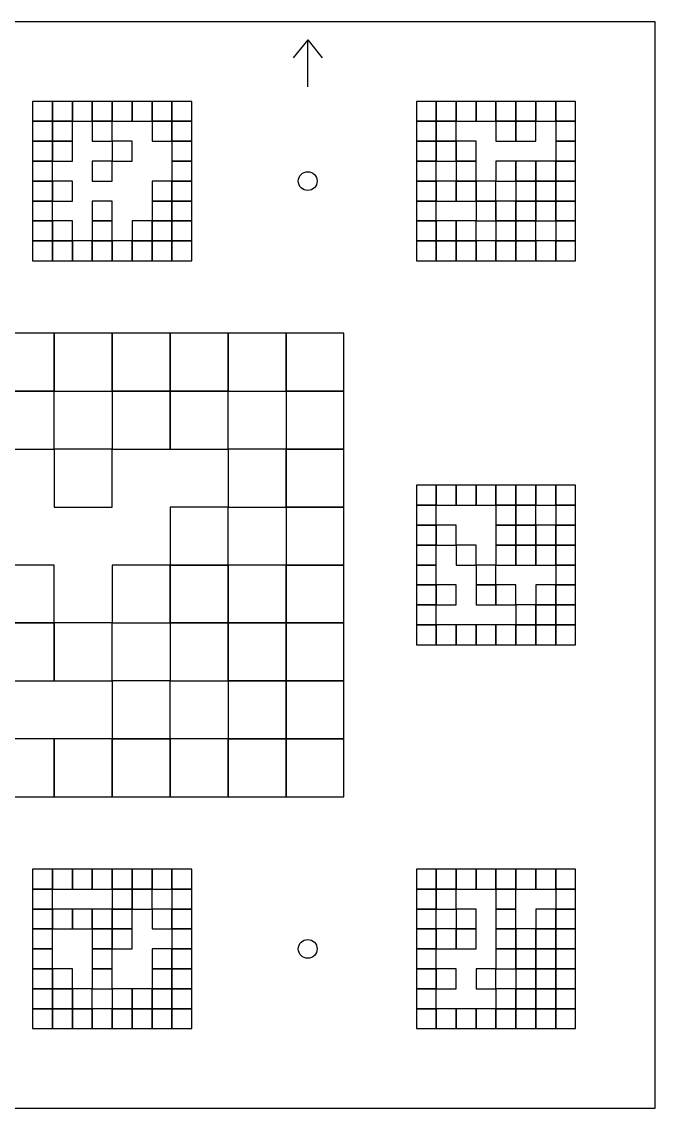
# Model space of a CAD drawing. Extents: x 0 to 1260, y 0 to 1580.
# Drawn here: x 445 to 620, y 960 to 1260 of the extents above; entities that cross this region are included whole.
import ezdxf

# ---------------------------------------------------------------- set-up
doc = ezdxf.new("R2010")
doc.units = 0
for name, color, linetype in [('BLACK_POCKET', 7, 'CONTINUOUS'), ('CUT', 7, 'CONTINUOUS'), ('MOUNT_HOLE', 6, 'CONTINUOUS'), ('ORIENTATION', 7, 'CONTINUOUS')]:
    doc.layers.add(name, color=color, linetype=linetype)

msp = doc.modelspace()

# ---------------------------------------------------------------- linework, layer by layer
at = {"layer": 'BLACK_POCKET'}
for p, q in [((453.5, 1238), (448, 1238)), ((448, 1238), (448, 1232.5)), ((453.5, 1232.5), (453.5, 1238)), ((459, 1238), (453.5, 1238)), ((453.5, 1238), (453.5, 1232.5)), ((459, 1232.5), (459, 1238)), ((464.5, 1238), (459, 1238)), ((459, 1238), (459, 1232.5)), ((464.5, 1232.5), (464.5, 1238)), ((470, 1238), (464.5, 1238)), ((464.5, 1238), (464.5, 1232.5)), ((470, 1232.5), (470, 1238)), ((475.5, 1238), (470, 1238)), ((470, 1238), (470, 1232.5)), ((475.5, 1232.5), (475.5, 1238)), ((481, 1238), (475.5, 1238)), ((475.5, 1238), (475.5, 1232.5)), ((481, 1232.5), (481, 1238)), ((486.5, 1238), (481, 1238)), ((481, 1238), (481, 1232.5)), ((486.5, 1232.5), (486.5, 1238)), ((492, 1238), (486.5, 1238)), ((486.5, 1238), (486.5, 1232.5)), ((492, 1232.5), (492, 1238)), ((559.5, 1238), (554, 1238)), ((554, 1238), (554, 1232.5)), ((559.5, 1232.5), (559.5, 1238)), ((565, 1238), (559.5, 1238)), ((559.5, 1238), (559.5, 1232.5)), ((565, 1232.5), (565, 1238)), ((570.5, 1238), (565, 1238)), ((565, 1238), (565, 1232.5)), ((570.5, 1232.5), (570.5, 1238)), ((576, 1238), (570.5, 1238)), ((570.5, 1238), (570.5, 1232.5)), ((576, 1232.5), (576, 1238)), ((581.5, 1238), (576, 1238)), ((576, 1238), (576, 1232.5)), ((581.5, 1232.5), (581.5, 1238)), ((587, 1238), (581.5, 1238)), ((581.5, 1238), (581.5, 1232.5)), ((587, 1232.5), (587, 1238)), ((592.5, 1238), (587, 1238)), ((587, 1238), (587, 1232.5)), ((592.5, 1232.5), (592.5, 1238)), ((598, 1238), (592.5, 1238)), ((592.5, 1238), (592.5, 1232.5)), ((598, 1232.5), (598, 1238)), ((448, 1232.5), (453.5, 1232.5)), ((453.5, 1232.5), (448, 1232.5)), ((448, 1232.5), (448, 1227)), ((453.5, 1232.5), (459, 1232.5)), ((453.5, 1227), (453.5, 1232.5)), ((459, 1232.5), (453.5, 1232.5)), ((453.5, 1232.5), (453.5, 1227)), ((459, 1232.5), (464.5, 1232.5)), ((459, 1227), (459, 1232.5)), ((464.5, 1232.5), (470, 1232.5)), ((470, 1232.5), (464.5, 1232.5)), ((464.5, 1232.5), (464.5, 1227)), ((470, 1232.5), (475.5, 1232.5)), ((470, 1227), (470, 1232.5)), ((475.5, 1232.5), (481, 1232.5)), ((481, 1232.5), (486.5, 1232.5)), ((486.5, 1232.5), (481, 1232.5)), ((481, 1232.5), (481, 1227)), ((486.5, 1232.5), (492, 1232.5)), ((486.5, 1227), (486.5, 1232.5)), ((492, 1232.5), (486.5, 1232.5)), ((486.5, 1232.5), (486.5, 1227)), ((492, 1227), (492, 1232.5)), ((554, 1232.5), (559.5, 1232.5)), ((559.5, 1232.5), (554, 1232.5)), ((554, 1232.5), (554, 1227)), ((559.5, 1232.5), (565, 1232.5)), ((559.5, 1227), (559.5, 1232.5)), ((565, 1232.5), (559.5, 1232.5)), ((559.5, 1232.5), (559.5, 1227)), ((565, 1232.5), (570.5, 1232.5)), ((565, 1227), (565, 1232.5)), ((570.5, 1232.5), (576, 1232.5)), ((576, 1232.5), (581.5, 1232.5)), ((581.5, 1232.5), (576, 1232.5)), ((576, 1232.5), (576, 1227)), ((581.5, 1232.5), (587, 1232.5)), ((581.5, 1227), (581.5, 1232.5)), ((587, 1232.5), (581.5, 1232.5)), ((581.5, 1232.5), (581.5, 1227)), ((587, 1232.5), (592.5, 1232.5)), ((587, 1227), (587, 1232.5)), ((592.5, 1232.5), (598, 1232.5)), ((598, 1232.5), (592.5, 1232.5)), ((592.5, 1232.5), (592.5, 1227)), ((598, 1227), (598, 1232.5)), ((448, 1227), (453.5, 1227)), ((453.5, 1227), (448, 1227)), ((448, 1227), (448, 1221.5)), ((453.5, 1227), (459, 1227)), ((453.5, 1221.5), (453.5, 1227)), ((459, 1227), (453.5, 1227)), ((453.5, 1227), (453.5, 1221.5)), ((459, 1221.5), (459, 1227)), ((464.5, 1227), (470, 1227)), ((475.5, 1227), (470, 1227)), ((470, 1227), (470, 1221.5)), ((475.5, 1221.5), (475.5, 1227)), ((481, 1227), (486.5, 1227)), ((486.5, 1227), (492, 1227)), ((492, 1227), (486.5, 1227)), ((486.5, 1227), (486.5, 1221.5)), ((492, 1221.5), (492, 1227)), ((554, 1227), (559.5, 1227)), ((559.5, 1227), (554, 1227)), ((554, 1227), (554, 1221.5)), ((559.5, 1227), (565, 1227)), ((559.5, 1221.5), (559.5, 1227)), ((565, 1227), (559.5, 1227)), ((559.5, 1227), (559.5, 1221.5)), ((565, 1221.5), (565, 1227)), ((570.5, 1227), (565, 1227)), ((565, 1227), (565, 1221.5)), ((570.5, 1221.5), (570.5, 1227)), ((576, 1227), (581.5, 1227)), ((581.5, 1227), (587, 1227)), ((592.5, 1227), (598, 1227)), ((598, 1227), (592.5, 1227)), ((592.5, 1227), (592.5, 1221.5)), ((598, 1221.5), (598, 1227)), ((448, 1221.5), (453.5, 1221.5)), ((453.5, 1221.5), (448, 1221.5)), ((448, 1221.5), (448, 1216)), ((453.5, 1221.5), (459, 1221.5)), ((453.5, 1216), (453.5, 1221.5)), ((470, 1221.5), (464.5, 1221.5)), ((464.5, 1221.5), (464.5, 1216)), ((470, 1221.5), (475.5, 1221.5)), ((470, 1216), (470, 1221.5)), ((486.5, 1221.5), (492, 1221.5)), ((492, 1221.5), (486.5, 1221.5)), ((486.5, 1221.5), (486.5, 1216)), ((492, 1216), (492, 1221.5)), ((554, 1221.5), (559.5, 1221.5)), ((559.5, 1221.5), (554, 1221.5)), ((554, 1221.5), (554, 1216)), ((559.5, 1221.5), (565, 1221.5)), ((559.5, 1216), (559.5, 1221.5)), ((565, 1221.5), (570.5, 1221.5)), ((570.5, 1221.5), (565, 1221.5)), ((565, 1221.5), (565, 1216)), ((570.5, 1216), (570.5, 1221.5)), ((581.5, 1221.5), (576, 1221.5)), ((576, 1221.5), (576, 1216)), ((581.5, 1216), (581.5, 1221.5)), ((587, 1221.5), (581.5, 1221.5)), ((581.5, 1221.5), (581.5, 1216)), ((587, 1216), (587, 1221.5)), ((592.5, 1221.5), (587, 1221.5)), ((587, 1221.5), (587, 1216)), ((592.5, 1221.5), (598, 1221.5)), ((592.5, 1216), (592.5, 1221.5)), ((598, 1221.5), (592.5, 1221.5)), ((592.5, 1221.5), (592.5, 1216)), ((598, 1216), (598, 1221.5)), ((448, 1216), (453.5, 1216)), ((453.5, 1216), (448, 1216)), ((448, 1216), (448, 1210.5)), ((453.5, 1210.5), (453.5, 1216)), ((459, 1216), (453.5, 1216)), ((453.5, 1216), (453.5, 1210.5)), ((459, 1210.5), (459, 1216)), ((464.5, 1216), (470, 1216)), ((486.5, 1216), (481, 1216)), ((481, 1216), (481, 1210.5)), ((486.5, 1216), (492, 1216)), ((486.5, 1210.5), (486.5, 1216)), ((492, 1216), (486.5, 1216)), ((486.5, 1216), (486.5, 1210.5)), ((492, 1210.5), (492, 1216)), ((554, 1216), (559.5, 1216)), ((559.5, 1216), (554, 1216)), ((554, 1216), (554, 1210.5)), ((559.5, 1210.5), (559.5, 1216)), ((565, 1216), (559.5, 1216)), ((559.5, 1216), (559.5, 1210.5)), ((565, 1216), (570.5, 1216)), ((565, 1210.5), (565, 1216)), ((570.5, 1216), (565, 1216)), ((565, 1216), (565, 1210.5)), ((570.5, 1210.5), (570.5, 1216)), ((576, 1216), (570.5, 1216)), ((570.5, 1216), (570.5, 1210.5)), ((576, 1216), (581.5, 1216)), ((576, 1210.5), (576, 1216)), ((581.5, 1216), (587, 1216)), ((587, 1216), (581.5, 1216)), ((581.5, 1216), (581.5, 1210.5)), ((587, 1216), (592.5, 1216)), ((587, 1210.5), (587, 1216)), ((592.5, 1216), (587, 1216)), ((587, 1216), (587, 1210.5)), ((592.5, 1216), (598, 1216)), ((592.5, 1210.5), (592.5, 1216)), ((598, 1216), (592.5, 1216)), ((592.5, 1216), (592.5, 1210.5)), ((598, 1210.5), (598, 1216)), ((448, 1210.5), (453.5, 1210.5)), ((453.5, 1210.5), (448, 1210.5)), ((448, 1210.5), (448, 1205)), ((453.5, 1210.5), (459, 1210.5)), ((453.5, 1205), (453.5, 1210.5)), ((470, 1210.5), (464.5, 1210.5)), ((464.5, 1210.5), (464.5, 1205)), ((470, 1205), (470, 1210.5)), ((481, 1210.5), (486.5, 1210.5)), ((486.5, 1210.5), (481, 1210.5)), ((481, 1210.5), (481, 1205)), ((486.5, 1210.5), (492, 1210.5)), ((486.5, 1205), (486.5, 1210.5)), ((492, 1210.5), (486.5, 1210.5)), ((486.5, 1210.5), (486.5, 1205)), ((492, 1205), (492, 1210.5)), ((554, 1210.5), (559.5, 1210.5)), ((559.5, 1210.5), (554, 1210.5)), ((554, 1210.5), (554, 1205)), ((559.5, 1210.5), (565, 1210.5)), ((559.5, 1205), (559.5, 1210.5)), ((565, 1210.5), (570.5, 1210.5)), ((570.5, 1210.5), (576, 1210.5)), ((576, 1210.5), (570.5, 1210.5)), ((570.5, 1210.5), (570.5, 1205)), ((576, 1205), (576, 1210.5)), ((581.5, 1210.5), (576, 1210.5)), ((576, 1210.5), (576, 1205)), ((581.5, 1210.5), (587, 1210.5)), ((581.5, 1205), (581.5, 1210.5)), ((587, 1210.5), (581.5, 1210.5)), ((581.5, 1210.5), (581.5, 1205)), ((587, 1210.5), (592.5, 1210.5)), ((587, 1205), (587, 1210.5)), ((592.5, 1210.5), (587, 1210.5)), ((587, 1210.5), (587, 1205)), ((592.5, 1210.5), (598, 1210.5)), ((592.5, 1205), (592.5, 1210.5)), ((598, 1210.5), (592.5, 1210.5)), ((592.5, 1210.5), (592.5, 1205)), ((598, 1205), (598, 1210.5)), ((448, 1205), (453.5, 1205)), ((453.5, 1205), (448, 1205)), ((448, 1205), (448, 1199.5)), ((453.5, 1199.5), (453.5, 1205)), ((459, 1205), (453.5, 1205)), ((453.5, 1205), (453.5, 1199.5)), ((459, 1199.5), (459, 1205)), ((464.5, 1205), (470, 1205)), ((470, 1205), (464.5, 1205)), ((464.5, 1205), (464.5, 1199.5)), ((470, 1199.5), (470, 1205)), ((481, 1205), (475.5, 1205)), ((475.5, 1205), (475.5, 1199.5)), ((481, 1205), (486.5, 1205)), ((481, 1199.5), (481, 1205)), ((486.5, 1205), (481, 1205)), ((481, 1205), (481, 1199.5)), ((486.5, 1205), (492, 1205)), ((486.5, 1199.5), (486.5, 1205)), ((492, 1205), (486.5, 1205)), ((486.5, 1205), (486.5, 1199.5)), ((492, 1199.5), (492, 1205)), ((554, 1205), (559.5, 1205)), ((559.5, 1205), (554, 1205)), ((554, 1205), (554, 1199.5)), ((559.5, 1199.5), (559.5, 1205)), ((565, 1205), (559.5, 1205)), ((559.5, 1205), (559.5, 1199.5)), ((565, 1199.5), (565, 1205)), ((570.5, 1205), (565, 1205)), ((565, 1205), (565, 1199.5)), ((570.5, 1205), (576, 1205)), ((570.5, 1199.5), (570.5, 1205)), ((576, 1205), (581.5, 1205)), ((581.5, 1205), (576, 1205)), ((576, 1205), (576, 1199.5)), ((581.5, 1205), (587, 1205)), ((581.5, 1199.5), (581.5, 1205)), ((587, 1205), (581.5, 1205)), ((581.5, 1205), (581.5, 1199.5)), ((587, 1205), (592.5, 1205)), ((587, 1199.5), (587, 1205)), ((592.5, 1205), (598, 1205)), ((598, 1205), (592.5, 1205)), ((592.5, 1205), (592.5, 1199.5)), ((598, 1199.5), (598, 1205)), ((448, 1199.5), (453.5, 1199.5)), ((453.5, 1199.5), (448, 1199.5)), ((448, 1199.5), (448, 1194)), ((453.5, 1199.5), (459, 1199.5)), ((453.5, 1194), (453.5, 1199.5)), ((459, 1199.5), (453.5, 1199.5)), ((453.5, 1199.5), (453.5, 1194)), ((459, 1194), (459, 1199.5)), ((464.5, 1199.5), (459, 1199.5)), ((459, 1199.5), (459, 1194)), ((464.5, 1199.5), (470, 1199.5)), ((464.5, 1194), (464.5, 1199.5)), ((470, 1199.5), (464.5, 1199.5)), ((464.5, 1199.5), (464.5, 1194)), ((470, 1194), (470, 1199.5)), ((475.5, 1199.5), (470, 1199.5)), ((470, 1199.5), (470, 1194)), ((475.5, 1199.5), (481, 1199.5)), ((475.5, 1194), (475.5, 1199.5)), ((481, 1199.5), (475.5, 1199.5)), ((475.5, 1199.5), (475.5, 1194)), ((481, 1199.5), (486.5, 1199.5)), ((481, 1194), (481, 1199.5)), ((486.5, 1199.5), (481, 1199.5)), ((481, 1199.5), (481, 1194)), ((486.5, 1199.5), (492, 1199.5)), ((486.5, 1194), (486.5, 1199.5)), ((492, 1199.5), (486.5, 1199.5)), ((486.5, 1199.5), (486.5, 1194)), ((492, 1194), (492, 1199.5)), ((554, 1199.5), (559.5, 1199.5)), ((559.5, 1199.5), (554, 1199.5)), ((554, 1199.5), (554, 1194)), ((559.5, 1199.5), (565, 1199.5)), ((559.5, 1194), (559.5, 1199.5)), ((565, 1199.5), (559.5, 1199.5)), ((559.5, 1199.5), (559.5, 1194)), ((565, 1199.5), (570.5, 1199.5)), ((565, 1194), (565, 1199.5)), ((570.5, 1199.5), (565, 1199.5)), ((565, 1199.5), (565, 1194)), ((570.5, 1194), (570.5, 1199.5)), ((576, 1199.5), (570.5, 1199.5)), ((570.5, 1199.5), (570.5, 1194)), ((576, 1199.5), (581.5, 1199.5)), ((576, 1194), (576, 1199.5)), ((581.5, 1199.5), (576, 1199.5)), ((576, 1199.5), (576, 1194)), ((581.5, 1199.5), (587, 1199.5)), ((581.5, 1194), (581.5, 1199.5)), ((587, 1199.5), (581.5, 1199.5)), ((581.5, 1199.5), (581.5, 1194)), ((587, 1194), (587, 1199.5)), ((592.5, 1199.5), (587, 1199.5)), ((587, 1199.5), (587, 1194)), ((592.5, 1199.5), (598, 1199.5)), ((592.5, 1194), (592.5, 1199.5)), ((598, 1199.5), (592.5, 1199.5)), ((592.5, 1199.5), (592.5, 1194)), ((598, 1194), (598, 1199.5)), ((448, 1194), (453.5, 1194)), ((453.5, 1194), (459, 1194)), ((459, 1194), (464.5, 1194)), ((464.5, 1194), (470, 1194)), ((470, 1194), (475.5, 1194)), ((475.5, 1194), (481, 1194)), ((481, 1194), (486.5, 1194)), ((486.5, 1194), (492, 1194)), ((554, 1194), (559.5, 1194)), ((559.5, 1194), (565, 1194)), ((565, 1194), (570.5, 1194)), ((570.5, 1194), (576, 1194)), ((576, 1194), (581.5, 1194)), ((581.5, 1194), (587, 1194)), ((587, 1194), (592.5, 1194)), ((592.5, 1194), (598, 1194)), ((454, 1174), (438, 1174)), ((454, 1158), (454, 1174)), ((470, 1174), (454, 1174)), ((454, 1174), (454, 1158)), ((470, 1158), (470, 1174)), ((486, 1174), (470, 1174)), ((470, 1174), (470, 1158)), ((486, 1158), (486, 1174)), ((502, 1174), (486, 1174)), ((486, 1174), (486, 1158)), ((502, 1158), (502, 1174)), ((518, 1174), (502, 1174)), ((502, 1174), (502, 1158)), ((518, 1158), (518, 1174)), ((534, 1174), (518, 1174)), ((518, 1174), (518, 1158)), ((534, 1158), (534, 1174)), ((438, 1158), (454, 1158)), ((454, 1158), (438, 1158)), ((454, 1158), (470, 1158)), ((454, 1142), (454, 1158)), ((470, 1158), (486, 1158)), ((486, 1158), (470, 1158)), ((470, 1158), (470, 1142)), ((486, 1158), (502, 1158)), ((486, 1142), (486, 1158)), ((502, 1158), (486, 1158)), ((486, 1158), (486, 1142)), ((502, 1158), (518, 1158)), ((502, 1142), (502, 1158)), ((518, 1158), (534, 1158)), ((534, 1158), (518, 1158)), ((518, 1158), (518, 1142)), ((534, 1142), (534, 1158)), ((438, 1142), (454, 1142)), ((470, 1142), (454, 1142)), ((454, 1142), (454, 1126)), ((470, 1142), (486, 1142)), ((470, 1126), (470, 1142)), ((486, 1142), (502, 1142)), ((518, 1142), (502, 1142)), ((502, 1142), (502, 1126)), ((518, 1142), (534, 1142)), ((518, 1126), (518, 1142)), ((534, 1142), (518, 1142)), ((518, 1142), (518, 1126)), ((534, 1126), (534, 1142)), ((559.5, 1132), (554, 1132)), ((554, 1132), (554, 1126.5)), ((559.5, 1126.5), (559.5, 1132)), ((565, 1132), (559.5, 1132)), ((559.5, 1132), (559.5, 1126.5)), ((565, 1126.5), (565, 1132)), ((570.5, 1132), (565, 1132)), ((565, 1132), (565, 1126.5)), ((570.5, 1126.5), (570.5, 1132)), ((576, 1132), (570.5, 1132)), ((570.5, 1132), (570.5, 1126.5)), ((576, 1126.5), (576, 1132)), ((581.5, 1132), (576, 1132)), ((576, 1132), (576, 1126.5)), ((581.5, 1126.5), (581.5, 1132)), ((587, 1132), (581.5, 1132)), ((581.5, 1132), (581.5, 1126.5)), ((587, 1126.5), (587, 1132)), ((592.5, 1132), (587, 1132)), ((587, 1132), (587, 1126.5)), ((592.5, 1126.5), (592.5, 1132)), ((598, 1132), (592.5, 1132)), ((592.5, 1132), (592.5, 1126.5)), ((598, 1126.5), (598, 1132)), ((454, 1126), (470, 1126)), ((502, 1126), (486, 1126)), ((486, 1126), (486, 1110)), ((502, 1126), (518, 1126)), ((502, 1110), (502, 1126)), ((518, 1126), (534, 1126)), ((534, 1126), (518, 1126)), ((518, 1126), (518, 1110)), ((534, 1110), (534, 1126)), ((554, 1126.5), (559.5, 1126.5)), ((559.5, 1126.5), (554, 1126.5)), ((554, 1126.5), (554, 1121)), ((559.5, 1126.5), (565, 1126.5)), ((559.5, 1121), (559.5, 1126.5)), ((565, 1126.5), (570.5, 1126.5)), ((570.5, 1126.5), (576, 1126.5)), ((576, 1126.5), (581.5, 1126.5)), ((581.5, 1126.5), (576, 1126.5)), ((576, 1126.5), (576, 1121)), ((581.5, 1126.5), (587, 1126.5)), ((581.5, 1121), (581.5, 1126.5)), ((587, 1126.5), (581.5, 1126.5)), ((581.5, 1126.5), (581.5, 1121)), ((587, 1126.5), (592.5, 1126.5)), ((587, 1121), (587, 1126.5)), ((592.5, 1126.5), (598, 1126.5)), ((598, 1126.5), (592.5, 1126.5)), ((592.5, 1126.5), (592.5, 1121)), ((598, 1121), (598, 1126.5)), ((554, 1121), (559.5, 1121)), ((559.5, 1121), (554, 1121)), ((554, 1121), (554, 1115.5)), ((559.5, 1115.5), (559.5, 1121)), ((565, 1121), (559.5, 1121)), ((559.5, 1121), (559.5, 1115.5)), ((565, 1115.5), (565, 1121)), ((576, 1121), (581.5, 1121)), ((581.5, 1121), (576, 1121)), ((576, 1121), (576, 1115.5)), ((581.5, 1121), (587, 1121)), ((581.5, 1115.5), (581.5, 1121)), ((587, 1121), (581.5, 1121)), ((581.5, 1121), (581.5, 1115.5)), ((587, 1115.5), (587, 1121)), ((592.5, 1121), (587, 1121)), ((587, 1121), (587, 1115.5)), ((592.5, 1121), (598, 1121)), ((592.5, 1115.5), (592.5, 1121)), ((598, 1121), (592.5, 1121)), ((592.5, 1121), (592.5, 1115.5)), ((598, 1115.5), (598, 1121)), ((554, 1115.5), (559.5, 1115.5)), ((559.5, 1115.5), (554, 1115.5)), ((554, 1115.5), (554, 1110)), ((559.5, 1115.5), (565, 1115.5)), ((559.5, 1110), (559.5, 1115.5)), ((570.5, 1115.5), (565, 1115.5)), ((565, 1115.5), (565, 1110)), ((570.5, 1110), (570.5, 1115.5)), ((576, 1115.5), (581.5, 1115.5)), ((581.5, 1115.5), (576, 1115.5)), ((576, 1115.5), (576, 1110)), ((581.5, 1115.5), (587, 1115.5)), ((581.5, 1110), (581.5, 1115.5)), ((587, 1115.5), (581.5, 1115.5)), ((581.5, 1115.5), (581.5, 1110)), ((587, 1115.5), (592.5, 1115.5)), ((587, 1110), (587, 1115.5)), ((592.5, 1115.5), (587, 1115.5)), ((587, 1115.5), (587, 1110)), ((592.5, 1115.5), (598, 1115.5)), ((592.5, 1110), (592.5, 1115.5)), ((598, 1115.5), (592.5, 1115.5)), ((592.5, 1115.5), (592.5, 1110)), ((598, 1110), (598, 1115.5)), ((454, 1110), (438, 1110)), ((454, 1094), (454, 1110)), ((486, 1110), (470, 1110)), ((470, 1110), (470, 1094)), ((486, 1110), (502, 1110)), ((486, 1094), (486, 1110)), ((502, 1110), (486, 1110)), ((486, 1110), (486, 1094)), ((502, 1094), (502, 1110)), ((518, 1110), (502, 1110)), ((502, 1110), (502, 1094)), ((518, 1110), (534, 1110)), ((518, 1094), (518, 1110)), ((534, 1110), (518, 1110)), ((518, 1110), (518, 1094)), ((534, 1094), (534, 1110)), ((554, 1110), (559.5, 1110)), ((559.5, 1110), (554, 1110)), ((554, 1110), (554, 1104.5)), ((559.5, 1104.5), (559.5, 1110)), ((565, 1110), (570.5, 1110)), ((576, 1110), (570.5, 1110)), ((570.5, 1110), (570.5, 1104.5)), ((576, 1110), (581.5, 1110)), ((576, 1104.5), (576, 1110)), ((581.5, 1110), (587, 1110)), ((587, 1110), (592.5, 1110)), ((592.5, 1110), (598, 1110)), ((598, 1110), (592.5, 1110)), ((592.5, 1110), (592.5, 1104.5)), ((598, 1104.5), (598, 1110)), ((554, 1104.5), (559.5, 1104.5)), ((559.5, 1104.5), (554, 1104.5)), ((554, 1104.5), (554, 1099)), ((559.5, 1099), (559.5, 1104.5)), ((565, 1104.5), (559.5, 1104.5)), ((559.5, 1104.5), (559.5, 1099)), ((565, 1099), (565, 1104.5)), ((570.5, 1104.5), (576, 1104.5)), ((576, 1104.5), (570.5, 1104.5)), ((570.5, 1104.5), (570.5, 1099)), ((576, 1099), (576, 1104.5)), ((581.5, 1104.5), (576, 1104.5)), ((576, 1104.5), (576, 1099)), ((581.5, 1099), (581.5, 1104.5)), ((592.5, 1104.5), (587, 1104.5)), ((587, 1104.5), (587, 1099)), ((592.5, 1104.5), (598, 1104.5)), ((592.5, 1099), (592.5, 1104.5)), ((598, 1104.5), (592.5, 1104.5)), ((592.5, 1104.5), (592.5, 1099)), ((598, 1099), (598, 1104.5)), ((554, 1099), (559.5, 1099)), ((559.5, 1099), (554, 1099)), ((554, 1099), (554, 1093.5)), ((559.5, 1099), (565, 1099)), ((559.5, 1093.5), (559.5, 1099)), ((570.5, 1099), (576, 1099)), ((576, 1099), (581.5, 1099)), ((587, 1099), (581.5, 1099)), ((581.5, 1099), (581.5, 1093.5)), ((587, 1099), (592.5, 1099)), ((587, 1093.5), (587, 1099)), ((592.5, 1099), (587, 1099)), ((587, 1099), (587, 1093.5)), ((592.5, 1099), (598, 1099)), ((592.5, 1093.5), (592.5, 1099)), ((598, 1099), (592.5, 1099)), ((592.5, 1099), (592.5, 1093.5)), ((598, 1093.5), (598, 1099)), ((438, 1094), (454, 1094)), ((454, 1094), (438, 1094)), ((454, 1078), (454, 1094)), ((470, 1094), (454, 1094)), ((454, 1094), (454, 1078)), ((470, 1094), (486, 1094)), ((470, 1078), (470, 1094)), ((486, 1094), (502, 1094)), ((502, 1094), (486, 1094)), ((486, 1094), (486, 1078)), ((502, 1094), (518, 1094)), ((502, 1078), (502, 1094)), ((518, 1094), (502, 1094)), ((502, 1094), (502, 1078)), ((518, 1094), (534, 1094)), ((518, 1078), (518, 1094)), ((534, 1094), (518, 1094)), ((518, 1094), (518, 1078)), ((534, 1078), (534, 1094)), ((554, 1093.5), (559.5, 1093.5)), ((559.5, 1093.5), (554, 1093.5)), ((554, 1093.5), (554, 1088)), ((559.5, 1088), (559.5, 1093.5)), ((565, 1093.5), (559.5, 1093.5)), ((559.5, 1093.5), (559.5, 1088)), ((565, 1088), (565, 1093.5)), ((570.5, 1093.5), (565, 1093.5)), ((565, 1093.5), (565, 1088)), ((570.5, 1088), (570.5, 1093.5)), ((576, 1093.5), (570.5, 1093.5)), ((570.5, 1093.5), (570.5, 1088)), ((576, 1088), (576, 1093.5)), ((581.5, 1093.5), (576, 1093.5)), ((576, 1093.5), (576, 1088)), ((581.5, 1093.5), (587, 1093.5)), ((581.5, 1088), (581.5, 1093.5)), ((587, 1093.5), (581.5, 1093.5)), ((581.5, 1093.5), (581.5, 1088)), ((587, 1093.5), (592.5, 1093.5)), ((587, 1088), (587, 1093.5)), ((592.5, 1093.5), (587, 1093.5)), ((587, 1093.5), (587, 1088)), ((592.5, 1093.5), (598, 1093.5)), ((592.5, 1088), (592.5, 1093.5)), ((598, 1093.5), (592.5, 1093.5)), ((592.5, 1093.5), (592.5, 1088)), ((598, 1088), (598, 1093.5)), ((554, 1088), (559.5, 1088)), ((559.5, 1088), (565, 1088)), ((565, 1088), (570.5, 1088)), ((570.5, 1088), (576, 1088)), ((576, 1088), (581.5, 1088)), ((581.5, 1088), (587, 1088)), ((587, 1088), (592.5, 1088)), ((592.5, 1088), (598, 1088)), ((438, 1078), (454, 1078)), ((454, 1078), (470, 1078)), ((486, 1078), (470, 1078)), ((470, 1078), (470, 1062)), ((486, 1078), (502, 1078)), ((486, 1062), (486, 1078)), ((502, 1078), (518, 1078)), ((518, 1078), (502, 1078)), ((502, 1078), (502, 1062)), ((518, 1078), (534, 1078)), ((518, 1062), (518, 1078)), ((534, 1078), (518, 1078)), ((518, 1078), (518, 1062)), ((534, 1062), (534, 1078)), ((454, 1062), (438, 1062)), ((454, 1046), (454, 1062)), ((470, 1062), (454, 1062)), ((454, 1062), (454, 1046)), ((470, 1062), (486, 1062)), ((470, 1046), (470, 1062)), ((486, 1062), (470, 1062)), ((470, 1062), (470, 1046)), ((486, 1046), (486, 1062)), ((502, 1062), (486, 1062)), ((486, 1062), (486, 1046)), ((502, 1062), (518, 1062)), ((502, 1046), (502, 1062)), ((518, 1062), (502, 1062)), ((502, 1062), (502, 1046)), ((518, 1062), (534, 1062)), ((518, 1046), (518, 1062)), ((534, 1062), (518, 1062)), ((518, 1062), (518, 1046)), ((534, 1046), (534, 1062)), ((438, 1046), (454, 1046)), ((454, 1046), (470, 1046)), ((470, 1046), (486, 1046)), ((486, 1046), (502, 1046)), ((502, 1046), (518, 1046)), ((518, 1046), (534, 1046)), ((453.5, 1026), (448, 1026)), ((448, 1026), (448, 1020.5)), ((453.5, 1020.5), (453.5, 1026)), ((459, 1026), (453.5, 1026)), ((453.5, 1026), (453.5, 1020.5)), ((459, 1020.5), (459, 1026)), ((464.5, 1026), (459, 1026)), ((459, 1026), (459, 1020.5)), ((464.5, 1020.5), (464.5, 1026)), ((470, 1026), (464.5, 1026)), ((464.5, 1026), (464.5, 1020.5)), ((470, 1020.5), (470, 1026)), ((475.5, 1026), (470, 1026)), ((470, 1026), (470, 1020.5)), ((475.5, 1020.5), (475.5, 1026)), ((481, 1026), (475.5, 1026)), ((475.5, 1026), (475.5, 1020.5)), ((481, 1020.5), (481, 1026)), ((486.5, 1026), (481, 1026)), ((481, 1026), (481, 1020.5)), ((486.5, 1020.5), (486.5, 1026)), ((492, 1026), (486.5, 1026)), ((486.5, 1026), (486.5, 1020.5)), ((492, 1020.5), (492, 1026)), ((559.5, 1026), (554, 1026)), ((554, 1026), (554, 1020.5)), ((559.5, 1020.5), (559.5, 1026)), ((565, 1026), (559.5, 1026)), ((559.5, 1026), (559.5, 1020.5)), ((565, 1020.5), (565, 1026)), ((570.5, 1026), (565, 1026)), ((565, 1026), (565, 1020.5)), ((570.5, 1020.5), (570.5, 1026)), ((576, 1026), (570.5, 1026)), ((570.5, 1026), (570.5, 1020.5)), ((576, 1020.5), (576, 1026)), ((581.5, 1026), (576, 1026)), ((576, 1026), (576, 1020.5)), ((581.5, 1020.5), (581.5, 1026)), ((587, 1026), (581.5, 1026)), ((581.5, 1026), (581.5, 1020.5)), ((587, 1020.5), (587, 1026)), ((592.5, 1026), (587, 1026)), ((587, 1026), (587, 1020.5)), ((592.5, 1020.5), (592.5, 1026)), ((598, 1026), (592.5, 1026)), ((592.5, 1026), (592.5, 1020.5)), ((598, 1020.5), (598, 1026)), ((448, 1020.5), (453.5, 1020.5)), ((453.5, 1020.5), (448, 1020.5)), ((448, 1020.5), (448, 1015)), ((453.5, 1020.5), (459, 1020.5)), ((453.5, 1015), (453.5, 1020.5)), ((459, 1020.5), (464.5, 1020.5)), ((464.5, 1020.5), (470, 1020.5)), ((470, 1020.5), (475.5, 1020.5)), ((475.5, 1020.5), (470, 1020.5)), ((470, 1020.5), (470, 1015)), ((475.5, 1020.5), (481, 1020.5)), ((475.5, 1015), (475.5, 1020.5)), ((481, 1020.5), (475.5, 1020.5)), ((475.5, 1020.5), (475.5, 1015)), ((481, 1020.5), (486.5, 1020.5)), ((481, 1015), (481, 1020.5)), ((486.5, 1020.5), (492, 1020.5)), ((492, 1020.5), (486.5, 1020.5)), ((486.5, 1020.5), (486.5, 1015)), ((492, 1015), (492, 1020.5)), ((554, 1020.5), (559.5, 1020.5)), ((559.5, 1020.5), (554, 1020.5)), ((554, 1020.5), (554, 1015)), ((559.5, 1020.5), (565, 1020.5)), ((559.5, 1015), (559.5, 1020.5)), ((565, 1020.5), (559.5, 1020.5)), ((559.5, 1020.5), (559.5, 1015)), ((565, 1020.5), (570.5, 1020.5)), ((565, 1015), (565, 1020.5)), ((570.5, 1020.5), (576, 1020.5)), ((576, 1020.5), (581.5, 1020.5)), ((581.5, 1020.5), (576, 1020.5)), ((576, 1020.5), (576, 1015)), ((581.5, 1020.5), (587, 1020.5)), ((581.5, 1015), (581.5, 1020.5)), ((587, 1020.5), (592.5, 1020.5)), ((592.5, 1020.5), (598, 1020.5)), ((598, 1020.5), (592.5, 1020.5)), ((592.5, 1020.5), (592.5, 1015)), ((598, 1015), (598, 1020.5)), ((448, 1015), (453.5, 1015)), ((453.5, 1015), (448, 1015)), ((448, 1015), (448, 1009.5)), ((453.5, 1009.5), (453.5, 1015)), ((459, 1015), (453.5, 1015)), ((453.5, 1015), (453.5, 1009.5)), ((459, 1009.5), (459, 1015)), ((464.5, 1015), (459, 1015)), ((459, 1015), (459, 1009.5)), ((464.5, 1009.5), (464.5, 1015)), ((470, 1015), (464.5, 1015)), ((464.5, 1015), (464.5, 1009.5)), ((470, 1015), (475.5, 1015)), ((470, 1009.5), (470, 1015)), ((475.5, 1015), (470, 1015)), ((470, 1015), (470, 1009.5)), ((475.5, 1015), (481, 1015)), ((475.5, 1009.5), (475.5, 1015)), ((486.5, 1015), (481, 1015)), ((481, 1015), (481, 1009.5)), ((486.5, 1015), (492, 1015)), ((486.5, 1009.5), (486.5, 1015)), ((492, 1015), (486.5, 1015)), ((486.5, 1015), (486.5, 1009.5)), ((492, 1009.5), (492, 1015)), ((554, 1015), (559.5, 1015)), ((559.5, 1015), (554, 1015)), ((554, 1015), (554, 1009.5)), ((559.5, 1015), (565, 1015)), ((559.5, 1009.5), (559.5, 1015)), ((570.5, 1015), (565, 1015)), ((565, 1015), (565, 1009.5)), ((570.5, 1009.5), (570.5, 1015)), ((576, 1015), (581.5, 1015)), ((581.5, 1015), (576, 1015)), ((576, 1015), (576, 1009.5)), ((581.5, 1009.5), (581.5, 1015)), ((592.5, 1015), (587, 1015)), ((587, 1015), (587, 1009.5)), ((592.5, 1015), (598, 1015)), ((592.5, 1009.5), (592.5, 1015)), ((598, 1015), (592.5, 1015)), ((592.5, 1015), (592.5, 1009.5)), ((598, 1009.5), (598, 1015)), ((448, 1009.5), (453.5, 1009.5)), ((453.5, 1009.5), (448, 1009.5)), ((448, 1009.5), (448, 1004)), ((453.5, 1009.5), (459, 1009.5)), ((453.5, 1004), (453.5, 1009.5)), ((459, 1009.5), (464.5, 1009.5)), ((464.5, 1009.5), (470, 1009.5)), ((470, 1009.5), (464.5, 1009.5)), ((464.5, 1009.5), (464.5, 1004)), ((470, 1009.5), (475.5, 1009.5)), ((470, 1004), (470, 1009.5)), ((475.5, 1009.5), (470, 1009.5)), ((470, 1009.5), (470, 1004)), ((475.5, 1004), (475.5, 1009.5)), ((481, 1009.5), (486.5, 1009.5)), ((486.5, 1009.5), (492, 1009.5)), ((492, 1009.5), (486.5, 1009.5)), ((486.5, 1009.5), (486.5, 1004)), ((492, 1004), (492, 1009.5)), ((554, 1009.5), (559.5, 1009.5)), ((559.5, 1009.5), (554, 1009.5)), ((554, 1009.5), (554, 1004)), ((559.5, 1004), (559.5, 1009.5)), ((565, 1009.5), (559.5, 1009.5)), ((559.5, 1009.5), (559.5, 1004)), ((565, 1009.5), (570.5, 1009.5)), ((565, 1004), (565, 1009.5)), ((570.5, 1009.5), (565, 1009.5)), ((565, 1009.5), (565, 1004)), ((570.5, 1004), (570.5, 1009.5)), ((576, 1009.5), (581.5, 1009.5)), ((581.5, 1009.5), (576, 1009.5)), ((576, 1009.5), (576, 1004)), ((581.5, 1004), (581.5, 1009.5)), ((587, 1009.5), (581.5, 1009.5)), ((581.5, 1009.5), (581.5, 1004)), ((587, 1009.5), (592.5, 1009.5)), ((587, 1004), (587, 1009.5)), ((592.5, 1009.5), (587, 1009.5)), ((587, 1009.5), (587, 1004)), ((592.5, 1009.5), (598, 1009.5)), ((592.5, 1004), (592.5, 1009.5)), ((598, 1009.5), (592.5, 1009.5)), ((592.5, 1009.5), (592.5, 1004)), ((598, 1004), (598, 1009.5)), ((448, 1004), (453.5, 1004)), ((453.5, 1004), (448, 1004)), ((448, 1004), (448, 998.5)), ((453.5, 998.5), (453.5, 1004)), ((464.5, 1004), (470, 1004)), ((470, 1004), (464.5, 1004)), ((464.5, 1004), (464.5, 998.5)), ((470, 1004), (475.5, 1004)), ((470, 998.5), (470, 1004)), ((486.5, 1004), (481, 1004)), ((481, 1004), (481, 998.5)), ((486.5, 1004), (492, 1004)), ((486.5, 998.5), (486.5, 1004)), ((492, 1004), (486.5, 1004)), ((486.5, 1004), (486.5, 998.5)), ((492, 998.5), (492, 1004)), ((554, 1004), (559.5, 1004)), ((559.5, 1004), (554, 1004)), ((554, 1004), (554, 998.5)), ((559.5, 1004), (565, 1004)), ((559.5, 998.5), (559.5, 1004)), ((565, 1004), (570.5, 1004)), ((576, 1004), (581.5, 1004)), ((581.5, 1004), (576, 1004)), ((576, 1004), (576, 998.5)), ((581.5, 1004), (587, 1004)), ((581.5, 998.5), (581.5, 1004)), ((587, 1004), (581.5, 1004)), ((581.5, 1004), (581.5, 998.5)), ((587, 1004), (592.5, 1004)), ((587, 998.5), (587, 1004)), ((592.5, 1004), (587, 1004)), ((587, 1004), (587, 998.5)), ((592.5, 1004), (598, 1004)), ((592.5, 998.5), (592.5, 1004)), ((598, 1004), (592.5, 1004)), ((592.5, 1004), (592.5, 998.5)), ((598, 998.5), (598, 1004)), ((448, 998.5), (453.5, 998.5)), ((453.5, 998.5), (448, 998.5)), ((448, 998.5), (448, 993)), ((453.5, 993), (453.5, 998.5)), ((459, 998.5), (453.5, 998.5)), ((453.5, 998.5), (453.5, 993)), ((459, 993), (459, 998.5)), ((464.5, 998.5), (470, 998.5)), ((470, 998.5), (464.5, 998.5)), ((464.5, 998.5), (464.5, 993)), ((470, 993), (470, 998.5)), ((481, 998.5), (486.5, 998.5)), ((486.5, 998.5), (481, 998.5)), ((481, 998.5), (481, 993)), ((486.5, 998.5), (492, 998.5)), ((486.5, 993), (486.5, 998.5)), ((492, 998.5), (486.5, 998.5)), ((486.5, 998.5), (486.5, 993)), ((492, 993), (492, 998.5)), ((554, 998.5), (559.5, 998.5)), ((559.5, 998.5), (554, 998.5)), ((554, 998.5), (554, 993)), ((559.5, 993), (559.5, 998.5)), ((565, 998.5), (559.5, 998.5)), ((559.5, 998.5), (559.5, 993)), ((565, 993), (565, 998.5)), ((576, 998.5), (570.5, 998.5)), ((570.5, 998.5), (570.5, 993)), ((576, 998.5), (581.5, 998.5)), ((576, 993), (576, 998.5)), ((581.5, 998.5), (587, 998.5)), ((587, 998.5), (581.5, 998.5)), ((581.5, 998.5), (581.5, 993)), ((587, 998.5), (592.5, 998.5)), ((587, 993), (587, 998.5)), ((592.5, 998.5), (587, 998.5)), ((587, 998.5), (587, 993)), ((592.5, 998.5), (598, 998.5)), ((592.5, 993), (592.5, 998.5)), ((598, 998.5), (592.5, 998.5)), ((592.5, 998.5), (592.5, 993)), ((598, 993), (598, 998.5)), ((448, 993), (453.5, 993)), ((453.5, 993), (448, 993)), ((448, 993), (448, 987.5)), ((453.5, 993), (459, 993)), ((453.5, 987.5), (453.5, 993)), ((459, 993), (453.5, 993)), ((453.5, 993), (453.5, 987.5)), ((459, 987.5), (459, 993)), ((464.5, 993), (459, 993)), ((459, 993), (459, 987.5)), ((464.5, 993), (470, 993)), ((464.5, 987.5), (464.5, 993)), ((475.5, 993), (470, 993)), ((470, 993), (470, 987.5)), ((475.5, 987.5), (475.5, 993)), ((481, 993), (475.5, 993)), ((475.5, 993), (475.5, 987.5)), ((481, 993), (486.5, 993)), ((481, 987.5), (481, 993)), ((486.5, 993), (481, 993)), ((481, 993), (481, 987.5)), ((486.5, 993), (492, 993)), ((486.5, 987.5), (486.5, 993)), ((492, 993), (486.5, 993)), ((486.5, 993), (486.5, 987.5)), ((492, 987.5), (492, 993)), ((554, 993), (559.5, 993)), ((559.5, 993), (554, 993)), ((554, 993), (554, 987.5)), ((559.5, 993), (565, 993)), ((559.5, 987.5), (559.5, 993)), ((570.5, 993), (576, 993)), ((581.5, 993), (576, 993)), ((576, 993), (576, 987.5)), ((581.5, 993), (587, 993)), ((581.5, 987.5), (581.5, 993)), ((587, 993), (581.5, 993)), ((581.5, 993), (581.5, 987.5)), ((587, 993), (592.5, 993)), ((587, 987.5), (587, 993)), ((592.5, 993), (587, 993)), ((587, 993), (587, 987.5)), ((592.5, 993), (598, 993)), ((592.5, 987.5), (592.5, 993)), ((598, 993), (592.5, 993)), ((592.5, 993), (592.5, 987.5)), ((598, 987.5), (598, 993)), ((448, 987.5), (453.5, 987.5)), ((453.5, 987.5), (448, 987.5)), ((448, 987.5), (448, 982)), ((453.5, 987.5), (459, 987.5)), ((453.5, 982), (453.5, 987.5)), ((459, 987.5), (453.5, 987.5)), ((453.5, 987.5), (453.5, 982)), ((459, 987.5), (464.5, 987.5)), ((459, 982), (459, 987.5)), ((464.5, 987.5), (459, 987.5)), ((459, 987.5), (459, 982)), ((464.5, 982), (464.5, 987.5)), ((470, 987.5), (464.5, 987.5)), ((464.5, 987.5), (464.5, 982)), ((470, 987.5), (475.5, 987.5)), ((470, 982), (470, 987.5)), ((475.5, 987.5), (470, 987.5)), ((470, 987.5), (470, 982)), ((475.5, 987.5), (481, 987.5)), ((475.5, 982), (475.5, 987.5)), ((481, 987.5), (475.5, 987.5)), ((475.5, 987.5), (475.5, 982)), ((481, 987.5), (486.5, 987.5)), ((481, 982), (481, 987.5)), ((486.5, 987.5), (481, 987.5)), ((481, 987.5), (481, 982)), ((486.5, 987.5), (492, 987.5)), ((486.5, 982), (486.5, 987.5)), ((492, 987.5), (486.5, 987.5)), ((486.5, 987.5), (486.5, 982)), ((492, 982), (492, 987.5)), ((554, 987.5), (559.5, 987.5)), ((559.5, 987.5), (554, 987.5)), ((554, 987.5), (554, 982)), ((559.5, 982), (559.5, 987.5)), ((565, 987.5), (559.5, 987.5)), ((559.5, 987.5), (559.5, 982)), ((565, 982), (565, 987.5)), ((570.5, 987.5), (565, 987.5)), ((565, 987.5), (565, 982)), ((570.5, 982), (570.5, 987.5)), ((576, 987.5), (570.5, 987.5)), ((570.5, 987.5), (570.5, 982)), ((576, 987.5), (581.5, 987.5)), ((576, 982), (576, 987.5)), ((581.5, 987.5), (576, 987.5)), ((576, 987.5), (576, 982)), ((581.5, 987.5), (587, 987.5)), ((581.5, 982), (581.5, 987.5)), ((587, 987.5), (581.5, 987.5)), ((581.5, 987.5), (581.5, 982)), ((587, 987.5), (592.5, 987.5)), ((587, 982), (587, 987.5)), ((592.5, 987.5), (587, 987.5)), ((587, 987.5), (587, 982)), ((592.5, 987.5), (598, 987.5)), ((592.5, 982), (592.5, 987.5)), ((598, 987.5), (592.5, 987.5)), ((592.5, 987.5), (592.5, 982)), ((598, 982), (598, 987.5)), ((448, 982), (453.5, 982)), ((453.5, 982), (459, 982)), ((459, 982), (464.5, 982)), ((464.5, 982), (470, 982)), ((470, 982), (475.5, 982)), ((475.5, 982), (481, 982)), ((481, 982), (486.5, 982)), ((486.5, 982), (492, 982)), ((554, 982), (559.5, 982)), ((559.5, 982), (565, 982)), ((565, 982), (570.5, 982)), ((570.5, 982), (576, 982)), ((576, 982), (581.5, 982)), ((581.5, 982), (587, 982)), ((587, 982), (592.5, 982)), ((592.5, 982), (598, 982))]:
    msp.add_line(p, q, dxfattribs=at)
at = {"layer": 'CUT'}
for p, q in [((620, 1260), (320, 1260)), ((620, 960), (620, 1260)), ((320, 960), (620, 960))]:
    msp.add_line(p, q, dxfattribs=at)
at = {"layer": 'MOUNT_HOLE'}
for centre in [(524, 1216), (524, 1004)]:
    msp.add_circle(centre, 2.6, dxfattribs=at)
at = {"layer": 'ORIENTATION'}
for p, q in [((524, 1255), (520, 1250)), ((524, 1242), (524, 1255)), ((524, 1255), (528, 1250))]:
    msp.add_line(p, q, dxfattribs=at)

doc.saveas('drawing.dxf')
